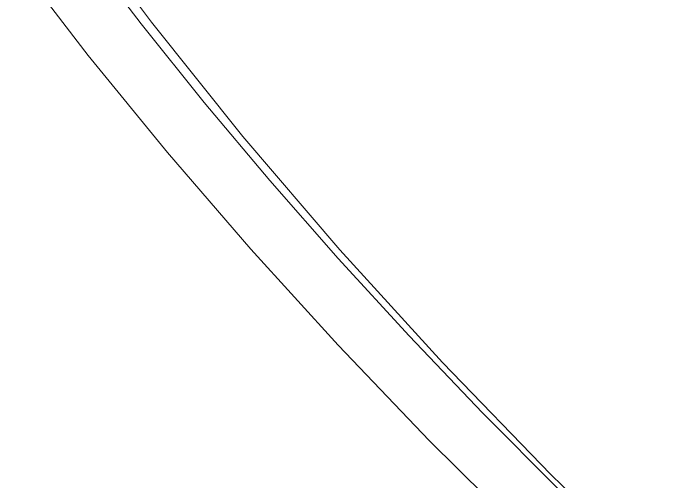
# Model space of a CAD drawing. Header units: inches. Extents: x 214 to 477, y -11 to 187.
# Drawn here: x 430.542 to 431.558, y 88.496 to 89.226 of the extents above; entities that cross this region are included whole.
import ezdxf

# ---------------------------------------------------------------- set-up
doc = ezdxf.new("R2010")
doc.units = ezdxf.units.IN
doc.layers.add('ZANO_R', color=7, linetype='Continuous', lineweight=0)

msp = doc.modelspace()

# ---------------------------------------------------------------- linework, layer by layer
at = {"layer": 'ZANO_R'}
for p, q in [((430.62467, 89.39058), (430.75792, 89.21173)), ((430.74162, 89.20941), (430.64775, 89.33238)), ((430.65907, 89.16022), (430.54201, 89.31252)), ((430.83971, 89.08698), (430.74162, 89.20941)), ((430.75792, 89.21173), (430.90015, 89.03385)), ((430.78256, 89.00874), (430.65907, 89.16022)), ((430.94199, 88.96511), (430.83971, 89.08698)), ((430.90015, 89.03385), (431.05133, 88.85707)), ((430.91243, 88.85815), (430.78256, 89.00874)), ((431.04844, 88.84385), (430.94199, 88.96511)), ((431.04865, 88.70852), (430.91243, 88.85815)), ((431.05133, 88.85707), (431.21139, 88.68149)), ((431.15902, 88.72322), (431.04844, 88.84385)), ((431.27371, 88.60326), (431.15902, 88.72322)), ((431.19114, 88.55991), (431.04865, 88.70852)), ((431.21139, 88.68149), (431.38026, 88.50721)), ((431.39248, 88.48401), (431.27371, 88.60326)), ((431.33987, 88.41238), (431.19114, 88.55991)), ((431.38026, 88.50721), (431.55786, 88.33435))]:
    msp.add_line(p, q, dxfattribs=at)

doc.saveas('drawing.dxf')
